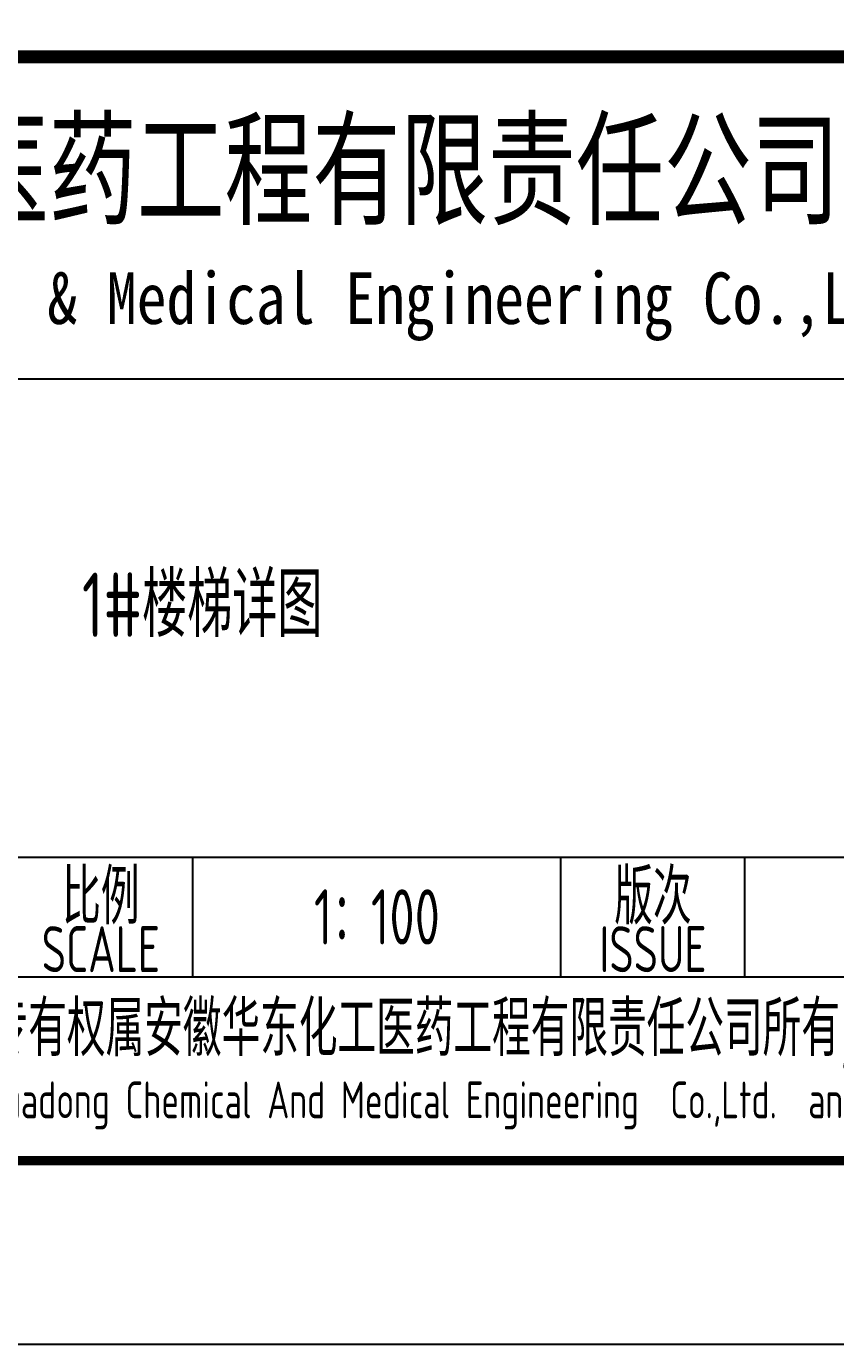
# Model space of a CAD drawing. Extents: x 9732137 to 18866768, y -962146 to 246094.
# Drawn here: x 9812405 to 9814603, y -608406 to -604823 of the extents above; entities that cross this region are included whole.
import ezdxf
from ezdxf.enums import TextEntityAlignment as Align

# ---------------------------------------------------------------- set-up
doc = ezdxf.new("R2010")
doc.units = 0
doc.header["$LTSCALE"] = 1000
doc.layers.get('0').update_dxf_attribs({"linetype": 'CONTINUOUS'})
doc.layers.add('BORDER', color=7, linetype='CONTINUOUS')
doc.styles.add('AHD_TQ_S', font='')
doc.styles.add('TSSD_Rein', font='Tssdeng.shx', dxfattribs={"width": 0.7, "bigfont": 'hztxt.shx'})
doc.styles.get('AHD_TQ_S').set_extended_font_data('SimSun')

msp = doc.modelspace()

# ---------------------------------------------------------------- linework, layer by layer
for p, q in [((9809606.8, -605781.3), (9815106.8, -605781.3)), ((9812356.8, -607081.3), (9818606.8, -607081.3)), ((9812856.8, -607406.3), (9812856.8, -607081.3)), ((9813856.8, -607406.3), (9813856.8, -607081.3)), ((9814356.8, -607406.3), (9814356.8, -607081.3)), ((9809606.8, -607406.3), (9818606.8, -607406.3)), ((9809606.8, -607905.9), (9818606.8, -607905.9))]:
    msp.add_line(p, q)
msp.add_lwpolyline([(9818606.8, -604906.3, 35, 35, 0), (9809606.8, -604906.3, 35, 35, 0), (9809606.8, -607906.3, 0, 0, 0)], format="xyseb")
at = {"const_width": 35}
msp.add_lwpolyline([(9818606.8, -604906.3), (9809606.8, -604906.3)], dxfattribs=at)
at = {"layer": 'BORDER'}
msp.add_lwpolyline([(9777056.8, -608406.3), (9777056.8, -578706.3), (9819106.8, -578706.3), (9819106.8, -608406.3)], close=True, dxfattribs=at)
at = {"layer": 'BORDER', "const_width": 25}
msp.add_lwpolyline([(9778306.8, -607906.3), (9778306.8, -579206.3), (9818606.8, -579206.3), (9818606.8, -607906.3)], close=True, dxfattribs=at)

# ---------------------------------------------------------------- texts
for s, height, style, width, p in [('安徽华东化工医药工程有限责任公司', 250, 'AHD_TQ_S', 0.7, (9812704.2, -605206.3)), ('Anhui Huadong Chemical & Medical Engineering Co.,Ltd', 140, 'AHD_TQ_S', 0.85, (9812704.2, -605581.3)), ('比例', 150, 'TSSD_Rein', 0.7, (9812606.8, -607181.3)), ('版次', 150, 'TSSD_Rein', 0.7, (9814106.8, -607181.3)), ('SCALE', 125, 'TSSD_Rein', 0.7, (9812606.8, -607331.3)), ('ISSUE', 125, 'TSSD_Rein', 0.7, (9814106.8, -607331.3)), ('本文件专有权属安徽华东化工医药工程有限责任公司所有,未经许可不得复制或转让给第三方', 150, 'TSSD_Rein', 0.7, (9814106.8, -607556.3)), ('The proprietary right of this document belongs to Anhui Huadong Chemical And Medical Engineering  Co.,Ltd.  and any replication or transfer to the 3rd. side is forbidden without its permission. ', 100, 'TSSD_Rein', 0.7, (9813980, -607755.9))]:
    msp.add_text(s, height=height, dxfattribs=dict(style=style, width=width)).set_placement(p, align=Align.MIDDLE)
at = {"lineweight": -3, "style": 'TSSD_Rein', "width": 0.7}
msp.add_attdef('1：100', text='1:100', height=150, dxfattribs=at).set_placement((9813356.8, -607243.8), align=Align.MIDDLE)
at = {"layer": 'BORDER', "lineweight": -3, "insert": (9812555.5, -606308.1), "char_height": 175, "width": 2492.892, "attachment_point": 1, "style": 'TSSD_Rein'}
msp.add_mtext('1#楼梯详图', dxfattribs=at)

doc.saveas('drawing.dxf')
